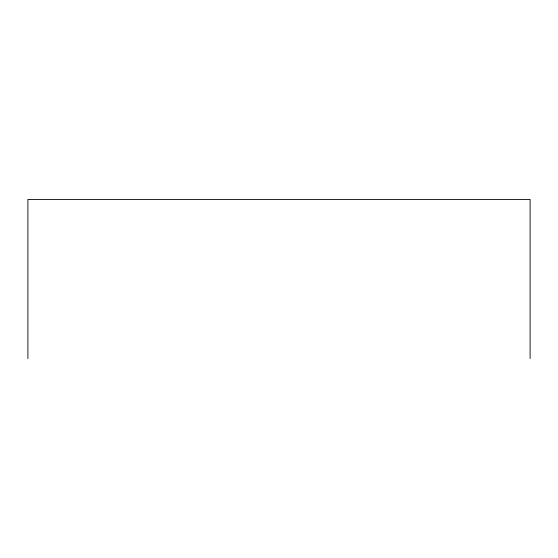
<?xml version="1.0" encoding="UTF-8"?>
<svg xmlns="http://www.w3.org/2000/svg" width="558" height="558" viewBox="0 0 558 558"><rect width="100%" height="100%" fill="white"/><g stroke="black" fill="none" stroke-linecap="round" stroke-linejoin="round"><path stroke-width="0.84" d="M530.1 358.557L530.1 199.443L27.9 199.443L27.9 358.557"/></g></svg>
